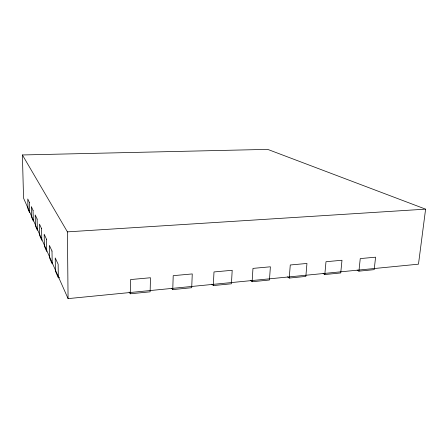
<?xml version="1.0" encoding="UTF-8"?>
<svg xmlns="http://www.w3.org/2000/svg" width="448" height="448" viewBox="0 0 448 448"><rect width="100%" height="100%" fill="white"/><g stroke="black" fill="none" stroke-linecap="round" stroke-linejoin="round"><path stroke-width="0.67" d="M130.29 293.793L130.508 279.569L150.461 277.749L150.136 291.827L130.29 293.793L129.108 292.062M172.76 289.587L173.208 275.671L192.259 273.93L191.71 287.711L172.76 289.587L171.847 288.523M213.326 285.572L213.987 271.947L232.193 270.284L231.442 283.78L213.326 285.572L211.865 284.155M252.118 281.73L252.969 268.386L270.385 266.795L269.455 280.017L252.118 281.73L250.538 280.414M289.246 278.057L290.27 264.981L306.953 263.458L305.85 276.41L289.246 278.057L287.571 276.83M324.811 274.534L325.998 261.716L341.986 260.254L340.732 272.961L324.811 274.534L323.064 273.392M358.921 271.158L360.254 258.586L375.586 257.186L374.192 269.646L358.921 271.158L357.112 270.094M425.6 209.149L418.477 264.18L68.074 298.62L23.554 198.15L22.4 154.963L267.686 149.38L425.6 209.149L67.418 231.868L22.4 154.963M58.324 277.788L58.139 264.208L55.222 257.936L55.418 271.191L58.324 277.788L59.696 277.67M67.418 231.868L68.074 298.62M29.366 202.418L27.765 198.979L28.017 209.07L29.618 212.699L29.366 202.418M33.062 210.364L31.315 206.606L31.567 217.118L33.314 221.077L33.062 210.364M37.117 219.066L35.202 214.95L35.448 225.915L37.363 230.255L37.117 219.066M41.58 228.648L39.469 224.112L39.704 235.57L41.815 240.358L41.58 228.648M46.514 239.249L44.173 234.22L44.402 246.221L46.738 251.518L46.514 239.249M52.002 251.031L49.398 245.431L49.61 258.031L52.209 263.922L52.002 251.031"/></g></svg>
